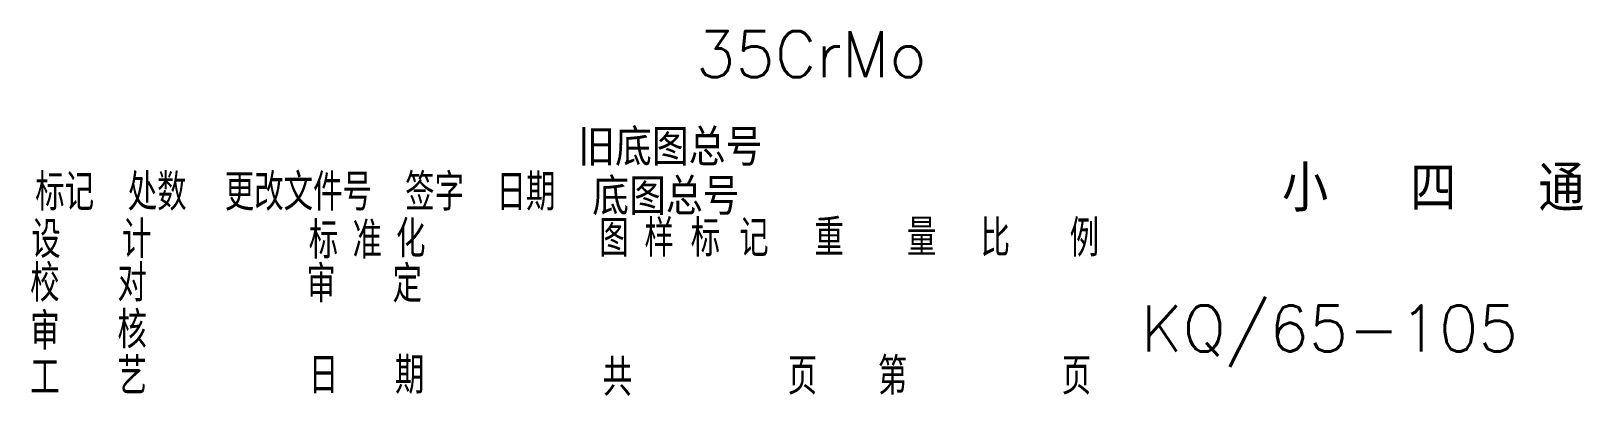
# Model space of a CAD drawing. Header units: millimetres. Extents: x 1188 to 14709, y -1491 to 2629.
# Drawn here: x 5372.2 to 5540.8, y -90.5 to -50.9 of the extents above; entities that cross this region are included whole.
import ezdxf

# ---------------------------------------------------------------- set-up
doc = ezdxf.new("R2010")
doc.units = ezdxf.units.MM
doc.layers.get('0').update_dxf_attribs({"lineweight": 50})
doc.layers.add('1', color=3, linetype='Continuous', lineweight=15)
doc.styles.add('HZ', font='txt', dxfattribs={"width": 0.8, "bigfont": 'hztxt'})
doc.styles.add('HZTXT', font='txt', dxfattribs={"bigfont": 'HZTXT'})

msp = doc.modelspace()

# ---------------------------------------------------------------- texts
at = {"color": 3, "insert": (5492.75767, -80.67326), "char_height": 5, "width": 36.1292, "attachment_point": 1, "style": 'HZTXT'}
msp.add_mtext('KQ/65-105', dxfattribs=at)
at = {"layer": '1', "style": 'HZTXT'}
for s, height, p in [('旧底图总号', 4, (5431.62684, -65.49911)), ('小  四  通', 5, (5508.07658, -70.4643)), ('底图总号', 4, (5433.15238, -70.8358))]:
    msp.add_text(s, height=height, dxfattribs=at).set_placement(p)
at = {"layer": '1', "style": 'HZ', "width": 0.8}
for s, p in [('标记', (5372.65468, -70.36636)), ('处数', (5382.69889, -70.36636)), ('更改文件号', (5393.2367, -70.36636)), ('签字', (5412.83149, -70.36636)), ('日期', (5422.7532, -70.36636)), ('设', (5372.22486, -75.50507)), ('计', (5382.09091, -75.50507)), ('标', (5402.35893, -75.58842)), ('准', (5407.10822, -75.58842)), ('化', (5411.83896, -75.44145)), ('图', (5433.9222, -75.36354)), ('样', (5438.82181, -75.36354)), ('标', (5443.84391, -75.36354)), ('记', (5449.11099, -75.36354)), ('重', (5457.27573, -75.29152)), ('量', (5467.32538, -75.29152)), ('比', (5475.3239, -75.36354)), ('例', (5485.00063, -75.36354)), ('校', (5372.10237, -80.24812)), ('对', (5381.5824, -80.24812)), ('审', (5402.10467, -80.34749)), ('定', (5411.46221, -80.34749)), ('核', (5381.5824, -85.32865)), ('审', (5372.10237, -85.47563)), ('艺', (5381.5824, -90.34963)), ('期', (5411.71647, -90.2585)), ('第', (5464.17729, -90.35507)), ('工', (5372.10237, -90.4966)), ('日', (5402.35893, -90.2585)), ('共', (5434.28967, -90.50205)), ('页', (5454.37807, -90.35507)), ('页', (5484.1432, -90.35507))]:
    msp.add_text(s, height=4, dxfattribs=at).set_placement(p)
at = {"layer": '1', "insert": (5444.41378, -50.85588), "char_height": 5, "width": 43.2193, "attachment_point": 1, "style": 'HZTXT'}
msp.add_mtext('35CrMo', dxfattribs=at)

doc.saveas('drawing.dxf')
